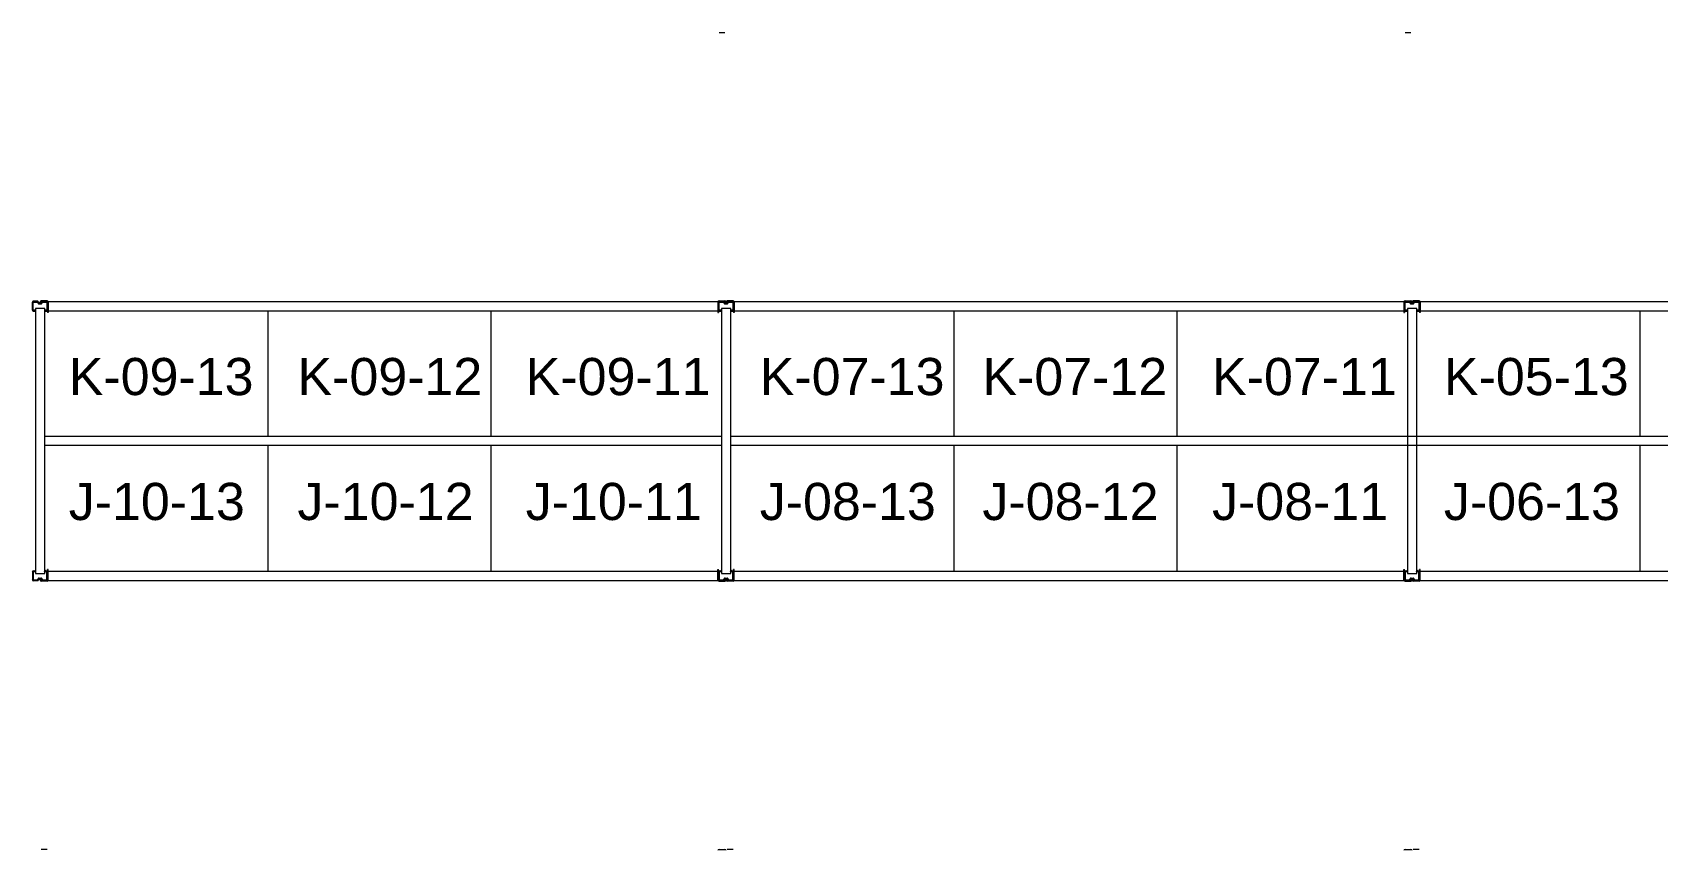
# Model space of a CAD drawing. Header units: inches. Extents: x 2743 to 10591, y -1604 to 5792.
# Drawn here: x 4019.8 to 4369.5, y 4518.1 to 4693.9 of the extents above; entities that cross this region are included whole.
import ezdxf

# ---------------------------------------------------------------- set-up
doc = ezdxf.new("R2010")
doc.units = ezdxf.units.IN
doc.header["$LTSCALE"] = 0.1875
doc.header["$MEASUREMENT"] = 0
for name, color, linetype, lineweight in [('22 Dimension', 7, 'Continuous', 5), ('32 Echelle', 160, 'Continuous', 15), ('33 Poutre', 30, 'Continuous', 15)]:
    doc.layers.add(name, color=color, linetype=linetype, lineweight=lineweight)
doc.styles.add('arial', font='')
doc.styles.get('arial').set_extended_font_data('Arial')

msp = doc.modelspace()

# ---------------------------------------------------------------- hatches: boundary and pattern name
at = {"layer": '32 Echelle'}
for points in [[(4020.45873, 4633.81503), (4020.45873, 4634.00253), (4020.27123, 4634.00253)], [(4022.45873, 4633.81503), (4022.45873, 4634.00253), (4022.64623, 4634.00253)], [(4168.08373, 4633.81503), (4168.08373, 4634.00253), (4167.89623, 4634.00253)], [(4168.08373, 4633.81503), (4168.08373, 4634.00253), (4167.89623, 4634.00253)], [(4170.08373, 4633.81503), (4170.08373, 4634.00253), (4170.27123, 4634.00253)], [(4170.08373, 4633.81503), (4170.08373, 4634.00253), (4170.27123, 4634.00253)], [(4315.70873, 4633.81503), (4315.70873, 4634.00253), (4315.52123, 4634.00253)], [(4315.70873, 4633.81503), (4315.70873, 4634.00253), (4315.52123, 4634.00253)], [(4317.70873, 4633.81503), (4317.70873, 4634.00253), (4317.89623, 4634.00253)], [(4317.70873, 4633.81503), (4317.70873, 4634.00253), (4317.89623, 4634.00253)], [(4020.45873, 4578.19003), (4020.45873, 4578.00253), (4020.27123, 4578.00253)], [(4022.45873, 4578.19003), (4022.45873, 4578.00253), (4022.64623, 4578.00253)], [(4168.08373, 4578.19003), (4168.08373, 4578.00253), (4167.89623, 4578.00253)], [(4168.08373, 4578.19003), (4168.08373, 4578.00253), (4167.89623, 4578.00253)], [(4170.08373, 4578.19003), (4170.08373, 4578.00253), (4170.27123, 4578.00253)], [(4170.08373, 4578.19003), (4170.08373, 4578.00253), (4170.27123, 4578.00253)], [(4315.70873, 4578.19003), (4315.70873, 4578.00253), (4315.52123, 4578.00253)], [(4315.70873, 4578.19003), (4315.70873, 4578.00253), (4315.52123, 4578.00253)], [(4317.70873, 4578.19003), (4317.70873, 4578.00253), (4317.89623, 4578.00253)], [(4317.70873, 4578.19003), (4317.70873, 4578.00253), (4317.89623, 4578.00253)]]:
    msp.add_hatch(color=256, dxfattribs=at).paths.add_polyline_path(points)

# ---------------------------------------------------------------- linework, layer by layer
at = {"layer": '22 Dimension'}
for p, q in [((4070.45873, 4634.00253), (4070.45873, 4607.00253)), ((4118.45873, 4634.00253), (4118.45873, 4607.00253)), ((4218.08373, 4634.00253), (4218.08373, 4607.00253)), ((4266.08373, 4634.00253), (4266.08373, 4607.00253)), ((4365.70873, 4634.00253), (4365.70873, 4607.00253)), ((4168.08373, 4607.00253), (4022.45873, 4607.00253)), ((4463.33373, 4607.00253), (4170.08373, 4607.00253)), ((4168.08373, 4605.00253), (4022.45873, 4605.00253)), ((4070.45873, 4605.00253), (4070.45873, 4578.00253)), ((4118.45873, 4605.00253), (4118.45873, 4578.00253)), ((4463.33373, 4605.00253), (4170.08373, 4605.00253)), ((4218.08373, 4605.00253), (4218.08373, 4578.00253)), ((4266.08373, 4605.00253), (4266.08373, 4578.00253)), ((4365.70873, 4605.00253), (4365.70873, 4578.00253))]:
    msp.add_line(p, q, dxfattribs=at)
at = {"layer": '32 Echelle', "linetype": 'Continuous', "lineweight": 25}
for p, q in [((4019.92377, 4634.18628), (4019.92377, 4635.81878)), ((4020.94636, 4636.00253), (4020.01752, 4636.00253)), ((4020.01752, 4635.91253), (4020.94636, 4635.91253)), ((4020.43377, 4634.09253), (4020.01752, 4634.09253)), ((4020.01752, 4634.00253), (4020.43377, 4634.00253)), ((4020.43377, 4634.00253), (4020.43377, 4634.09253)), ((4021.03602, 4635.84619), (4021.07993, 4635.70256)), ((4021.166, 4635.72887), (4021.12208, 4635.8725)), ((4021.66181, 4635.66253), (4021.25565, 4635.66253)), ((4021.25565, 4635.57253), (4021.66181, 4635.57253)), ((4021.79538, 4635.8725), (4021.75147, 4635.72887)), ((4021.83754, 4635.70256), (4021.88145, 4635.84619)), ((4022.89994, 4636.00253), (4021.9711, 4636.00253)), ((4021.9711, 4635.91253), (4022.89994, 4635.91253)), ((4022.89994, 4634.09253), (4022.48369, 4634.09253)), ((4022.48369, 4634.09253), (4022.48369, 4634.00253)), ((4022.48369, 4634.00253), (4022.89994, 4634.00253)), ((4022.99369, 4635.81878), (4022.99369, 4634.18628)), ((4023.08369, 4634.18628), (4023.08369, 4635.81878)), ((4167.45877, 4635.81878), (4167.45877, 4634.18628)), ((4167.45877, 4635.81878), (4167.45877, 4634.18628)), ((4167.54877, 4634.18628), (4167.54877, 4635.81878)), ((4167.54877, 4634.18628), (4167.54877, 4635.81878)), ((4168.57136, 4636.00253), (4167.64252, 4636.00253)), ((4168.57136, 4636.00253), (4167.64252, 4636.00253)), ((4167.64252, 4635.91253), (4168.57136, 4635.91253)), ((4167.64252, 4635.91253), (4168.57136, 4635.91253)), ((4168.05877, 4634.09253), (4167.64252, 4634.09253)), ((4168.05877, 4634.09253), (4167.64252, 4634.09253)), ((4167.64252, 4634.00253), (4168.05877, 4634.00253)), ((4167.64252, 4634.00253), (4168.05877, 4634.00253)), ((4168.05877, 4634.00253), (4168.05877, 4634.09253)), ((4168.05877, 4634.00253), (4168.05877, 4634.09253)), ((4168.66102, 4635.84619), (4168.70493, 4635.70256)), ((4168.66102, 4635.84619), (4168.70493, 4635.70256)), ((4168.791, 4635.72887), (4168.74708, 4635.8725)), ((4168.791, 4635.72887), (4168.74708, 4635.8725)), ((4169.28681, 4635.66253), (4168.88065, 4635.66253)), ((4169.28681, 4635.66253), (4168.88065, 4635.66253)), ((4168.88065, 4635.57253), (4169.28681, 4635.57253)), ((4168.88065, 4635.57253), (4169.28681, 4635.57253)), ((4169.42038, 4635.8725), (4169.37647, 4635.72887)), ((4169.42038, 4635.8725), (4169.37647, 4635.72887)), ((4169.46254, 4635.70256), (4169.50645, 4635.84619)), ((4169.46254, 4635.70256), (4169.50645, 4635.84619)), ((4170.52494, 4636.00253), (4169.5961, 4636.00253)), ((4170.52494, 4636.00253), (4169.5961, 4636.00253)), ((4169.5961, 4635.91253), (4170.52494, 4635.91253)), ((4169.5961, 4635.91253), (4170.52494, 4635.91253)), ((4170.52494, 4634.09253), (4170.10869, 4634.09253)), ((4170.10869, 4634.09253), (4170.10869, 4634.00253)), ((4170.52494, 4634.09253), (4170.10869, 4634.09253)), ((4170.10869, 4634.09253), (4170.10869, 4634.00253)), ((4170.10869, 4634.00253), (4170.52494, 4634.00253)), ((4170.10869, 4634.00253), (4170.52494, 4634.00253)), ((4170.61869, 4635.81878), (4170.61869, 4634.18628)), ((4170.61869, 4635.81878), (4170.61869, 4634.18628)), ((4170.70869, 4634.18628), (4170.70869, 4635.81878)), ((4170.70869, 4634.18628), (4170.70869, 4635.81878)), ((4315.08377, 4635.81878), (4315.08377, 4634.18628)), ((4315.08377, 4635.81878), (4315.08377, 4634.18628)), ((4315.17377, 4634.18628), (4315.17377, 4635.81878)), ((4315.17377, 4634.18628), (4315.17377, 4635.81878)), ((4316.19636, 4636.00253), (4315.26752, 4636.00253)), ((4316.19636, 4636.00253), (4315.26752, 4636.00253)), ((4315.26752, 4635.91253), (4316.19636, 4635.91253)), ((4315.26752, 4635.91253), (4316.19636, 4635.91253)), ((4315.68377, 4634.09253), (4315.26752, 4634.09253)), ((4315.68377, 4634.09253), (4315.26752, 4634.09253)), ((4315.26752, 4634.00253), (4315.68377, 4634.00253)), ((4315.26752, 4634.00253), (4315.68377, 4634.00253)), ((4315.68377, 4634.00253), (4315.68377, 4634.09253)), ((4315.68377, 4634.00253), (4315.68377, 4634.09253)), ((4316.28602, 4635.84619), (4316.32993, 4635.70256)), ((4316.28602, 4635.84619), (4316.32993, 4635.70256)), ((4316.416, 4635.72887), (4316.37208, 4635.8725)), ((4316.416, 4635.72887), (4316.37208, 4635.8725)), ((4316.91181, 4635.66253), (4316.50565, 4635.66253)), ((4316.91181, 4635.66253), (4316.50565, 4635.66253)), ((4316.50565, 4635.57253), (4316.91181, 4635.57253)), ((4316.50565, 4635.57253), (4316.91181, 4635.57253)), ((4317.04538, 4635.8725), (4317.00147, 4635.72887)), ((4317.04538, 4635.8725), (4317.00147, 4635.72887)), ((4317.08754, 4635.70256), (4317.13145, 4635.84619)), ((4317.08754, 4635.70256), (4317.13145, 4635.84619)), ((4318.14994, 4636.00253), (4317.2211, 4636.00253)), ((4318.14994, 4636.00253), (4317.2211, 4636.00253)), ((4317.2211, 4635.91253), (4318.14994, 4635.91253)), ((4317.2211, 4635.91253), (4318.14994, 4635.91253)), ((4318.14994, 4634.09253), (4317.73369, 4634.09253)), ((4317.73369, 4634.09253), (4317.73369, 4634.00253)), ((4318.14994, 4634.09253), (4317.73369, 4634.09253)), ((4317.73369, 4634.09253), (4317.73369, 4634.00253)), ((4317.73369, 4634.00253), (4318.14994, 4634.00253)), ((4317.73369, 4634.00253), (4318.14994, 4634.00253)), ((4318.24369, 4635.81878), (4318.24369, 4634.18628)), ((4318.24369, 4635.81878), (4318.24369, 4634.18628)), ((4318.33369, 4634.18628), (4318.33369, 4635.81878)), ((4318.33369, 4634.18628), (4318.33369, 4635.81878)), ((4019.92377, 4577.81878), (4019.92377, 4576.18628)), ((4020.01752, 4578.00253), (4020.43377, 4578.00253)), ((4020.43377, 4577.91253), (4020.01752, 4577.91253)), ((4020.43377, 4578.00253), (4020.43377, 4577.91253)), ((4022.48369, 4578.00253), (4022.89994, 4578.00253)), ((4022.48369, 4577.91253), (4022.48369, 4578.00253)), ((4022.89994, 4577.91253), (4022.48369, 4577.91253)), ((4022.99369, 4576.18628), (4022.99369, 4577.81878)), ((4023.08369, 4577.81878), (4023.08369, 4576.18628)), ((4167.45877, 4576.18628), (4167.45877, 4577.81878)), ((4167.45877, 4576.18628), (4167.45877, 4577.81878)), ((4167.54877, 4577.81878), (4167.54877, 4576.18628)), ((4167.54877, 4577.81878), (4167.54877, 4576.18628)), ((4167.64252, 4578.00253), (4168.05877, 4578.00253)), ((4167.64252, 4578.00253), (4168.05877, 4578.00253)), ((4168.05877, 4577.91253), (4167.64252, 4577.91253)), ((4168.05877, 4577.91253), (4167.64252, 4577.91253)), ((4168.05877, 4578.00253), (4168.05877, 4577.91253)), ((4168.05877, 4578.00253), (4168.05877, 4577.91253)), ((4170.10869, 4578.00253), (4170.52494, 4578.00253)), ((4170.10869, 4577.91253), (4170.10869, 4578.00253)), ((4170.10869, 4578.00253), (4170.52494, 4578.00253)), ((4170.10869, 4577.91253), (4170.10869, 4578.00253)), ((4170.52494, 4577.91253), (4170.10869, 4577.91253)), ((4170.52494, 4577.91253), (4170.10869, 4577.91253)), ((4170.61869, 4576.18628), (4170.61869, 4577.81878)), ((4170.61869, 4576.18628), (4170.61869, 4577.81878)), ((4170.70869, 4577.81878), (4170.70869, 4576.18628)), ((4170.70869, 4577.81878), (4170.70869, 4576.18628)), ((4315.08377, 4576.18628), (4315.08377, 4577.81878)), ((4315.08377, 4576.18628), (4315.08377, 4577.81878)), ((4315.17377, 4577.81878), (4315.17377, 4576.18628)), ((4315.17377, 4577.81878), (4315.17377, 4576.18628)), ((4315.26752, 4578.00253), (4315.68377, 4578.00253)), ((4315.26752, 4578.00253), (4315.68377, 4578.00253)), ((4315.68377, 4577.91253), (4315.26752, 4577.91253)), ((4315.68377, 4577.91253), (4315.26752, 4577.91253)), ((4315.68377, 4578.00253), (4315.68377, 4577.91253)), ((4315.68377, 4578.00253), (4315.68377, 4577.91253)), ((4317.73369, 4578.00253), (4318.14994, 4578.00253)), ((4317.73369, 4577.91253), (4317.73369, 4578.00253)), ((4317.73369, 4578.00253), (4318.14994, 4578.00253)), ((4317.73369, 4577.91253), (4317.73369, 4578.00253)), ((4318.14994, 4577.91253), (4317.73369, 4577.91253)), ((4318.14994, 4577.91253), (4317.73369, 4577.91253)), ((4318.24369, 4576.18628), (4318.24369, 4577.81878)), ((4318.24369, 4576.18628), (4318.24369, 4577.81878)), ((4318.33369, 4577.81878), (4318.33369, 4576.18628)), ((4318.33369, 4577.81878), (4318.33369, 4576.18628)), ((4020.01752, 4576.09253), (4020.94636, 4576.09253)), ((4020.94636, 4576.00253), (4020.01752, 4576.00253)), ((4021.03602, 4576.15887), (4021.07993, 4576.3025)), ((4021.166, 4576.27619), (4021.12208, 4576.13256)), ((4021.25565, 4576.43253), (4021.66181, 4576.43253)), ((4021.66181, 4576.34253), (4021.25565, 4576.34253)), ((4021.79538, 4576.13256), (4021.75147, 4576.27619)), ((4021.83754, 4576.3025), (4021.88145, 4576.15887)), ((4021.9711, 4576.09253), (4022.89994, 4576.09253)), ((4022.89994, 4576.00253), (4021.9711, 4576.00253)), ((4167.64252, 4576.09253), (4168.57136, 4576.09253)), ((4167.64252, 4576.09253), (4168.57136, 4576.09253)), ((4168.57136, 4576.00253), (4167.64252, 4576.00253)), ((4168.57136, 4576.00253), (4167.64252, 4576.00253)), ((4168.66102, 4576.15887), (4168.70493, 4576.3025)), ((4168.66102, 4576.15887), (4168.70493, 4576.3025)), ((4168.791, 4576.27619), (4168.74708, 4576.13256)), ((4168.791, 4576.27619), (4168.74708, 4576.13256)), ((4168.88065, 4576.43253), (4169.28681, 4576.43253)), ((4168.88065, 4576.43253), (4169.28681, 4576.43253)), ((4169.28681, 4576.34253), (4168.88065, 4576.34253)), ((4169.28681, 4576.34253), (4168.88065, 4576.34253)), ((4169.42038, 4576.13256), (4169.37647, 4576.27619)), ((4169.42038, 4576.13256), (4169.37647, 4576.27619)), ((4169.46254, 4576.3025), (4169.50645, 4576.15887)), ((4169.46254, 4576.3025), (4169.50645, 4576.15887)), ((4169.5961, 4576.09253), (4170.52494, 4576.09253)), ((4169.5961, 4576.09253), (4170.52494, 4576.09253)), ((4170.52494, 4576.00253), (4169.5961, 4576.00253)), ((4170.52494, 4576.00253), (4169.5961, 4576.00253)), ((4315.26752, 4576.09253), (4316.19636, 4576.09253)), ((4315.26752, 4576.09253), (4316.19636, 4576.09253)), ((4316.19636, 4576.00253), (4315.26752, 4576.00253)), ((4316.19636, 4576.00253), (4315.26752, 4576.00253)), ((4316.28602, 4576.15887), (4316.32993, 4576.3025)), ((4316.28602, 4576.15887), (4316.32993, 4576.3025)), ((4316.416, 4576.27619), (4316.37208, 4576.13256)), ((4316.416, 4576.27619), (4316.37208, 4576.13256)), ((4316.50565, 4576.43253), (4316.91181, 4576.43253)), ((4316.50565, 4576.43253), (4316.91181, 4576.43253)), ((4316.91181, 4576.34253), (4316.50565, 4576.34253)), ((4316.91181, 4576.34253), (4316.50565, 4576.34253)), ((4317.04538, 4576.13256), (4317.00147, 4576.27619)), ((4317.04538, 4576.13256), (4317.00147, 4576.27619)), ((4317.08754, 4576.3025), (4317.13145, 4576.15887)), ((4317.08754, 4576.3025), (4317.13145, 4576.15887)), ((4317.2211, 4576.09253), (4318.14994, 4576.09253)), ((4317.2211, 4576.09253), (4318.14994, 4576.09253)), ((4318.14994, 4576.00253), (4317.2211, 4576.00253)), ((4318.14994, 4576.00253), (4317.2211, 4576.00253))]:
    msp.add_line(p, q, dxfattribs=at)
at = {"layer": '32 Echelle'}
for p, q in [((4020.45873, 4634.00253), (4020.27123, 4634.00253)), ((4020.45873, 4633.81503), (4020.27123, 4634.00253)), ((4022.45873, 4634.50253), (4020.45873, 4634.50253)), ((4020.45873, 4634.50253), (4020.45873, 4577.50253)), ((4020.45873, 4633.81503), (4020.45873, 4634.00253)), ((4022.45873, 4577.50253), (4022.45873, 4634.50253)), ((4022.45873, 4634.00253), (4022.64623, 4634.00253)), ((4022.45873, 4633.81503), (4022.45873, 4634.00253)), ((4022.45873, 4633.81503), (4022.64623, 4634.00253)), ((4168.08373, 4634.00253), (4167.89623, 4634.00253)), ((4168.08373, 4633.81503), (4167.89623, 4634.00253)), ((4168.08373, 4634.00253), (4167.89623, 4634.00253)), ((4168.08373, 4633.81503), (4167.89623, 4634.00253)), ((4170.08373, 4634.50253), (4168.08373, 4634.50253)), ((4168.08373, 4634.50253), (4168.08373, 4577.50253)), ((4170.08373, 4634.50253), (4168.08373, 4634.50253)), ((4168.08373, 4634.50253), (4168.08373, 4577.50253)), ((4168.08373, 4633.81503), (4168.08373, 4634.00253)), ((4168.08373, 4633.81503), (4168.08373, 4634.00253)), ((4170.08373, 4577.50253), (4170.08373, 4634.50253)), ((4170.08373, 4577.50253), (4170.08373, 4634.50253)), ((4170.08373, 4634.00253), (4170.27123, 4634.00253)), ((4170.08373, 4633.81503), (4170.08373, 4634.00253)), ((4170.08373, 4633.81503), (4170.27123, 4634.00253)), ((4170.08373, 4634.00253), (4170.27123, 4634.00253)), ((4170.08373, 4633.81503), (4170.08373, 4634.00253)), ((4170.08373, 4633.81503), (4170.27123, 4634.00253)), ((4315.70873, 4634.00253), (4315.52123, 4634.00253)), ((4315.70873, 4633.81503), (4315.52123, 4634.00253)), ((4315.70873, 4634.00253), (4315.52123, 4634.00253)), ((4315.70873, 4633.81503), (4315.52123, 4634.00253)), ((4317.70873, 4634.50253), (4315.70873, 4634.50253)), ((4315.70873, 4634.50253), (4315.70873, 4577.50253)), ((4317.70873, 4634.50253), (4315.70873, 4634.50253)), ((4315.70873, 4634.50253), (4315.70873, 4577.50253)), ((4315.70873, 4633.81503), (4315.70873, 4634.00253)), ((4315.70873, 4633.81503), (4315.70873, 4634.00253)), ((4317.70873, 4577.50253), (4317.70873, 4634.50253)), ((4317.70873, 4577.50253), (4317.70873, 4634.50253)), ((4317.70873, 4634.00253), (4317.89623, 4634.00253)), ((4317.70873, 4633.81503), (4317.70873, 4634.00253)), ((4317.70873, 4633.81503), (4317.89623, 4634.00253)), ((4317.70873, 4634.00253), (4317.89623, 4634.00253)), ((4317.70873, 4633.81503), (4317.70873, 4634.00253)), ((4317.70873, 4633.81503), (4317.89623, 4634.00253)), ((4020.45873, 4578.19003), (4020.27123, 4578.00253)), ((4020.45873, 4578.00253), (4020.27123, 4578.00253)), ((4020.45873, 4578.19003), (4020.45873, 4578.00253)), ((4020.45873, 4577.50253), (4022.45873, 4577.50253)), ((4022.45873, 4578.19003), (4022.45873, 4578.00253)), ((4022.45873, 4578.19003), (4022.64623, 4578.00253)), ((4022.45873, 4578.00253), (4022.64623, 4578.00253)), ((4168.08373, 4578.19003), (4167.89623, 4578.00253)), ((4168.08373, 4578.19003), (4167.89623, 4578.00253)), ((4168.08373, 4578.00253), (4167.89623, 4578.00253)), ((4168.08373, 4578.00253), (4167.89623, 4578.00253)), ((4168.08373, 4578.19003), (4168.08373, 4578.00253)), ((4168.08373, 4578.19003), (4168.08373, 4578.00253)), ((4168.08373, 4577.50253), (4170.08373, 4577.50253)), ((4168.08373, 4577.50253), (4170.08373, 4577.50253)), ((4170.08373, 4578.19003), (4170.08373, 4578.00253)), ((4170.08373, 4578.19003), (4170.27123, 4578.00253)), ((4170.08373, 4578.19003), (4170.08373, 4578.00253)), ((4170.08373, 4578.19003), (4170.27123, 4578.00253)), ((4170.08373, 4578.00253), (4170.27123, 4578.00253)), ((4170.08373, 4578.00253), (4170.27123, 4578.00253)), ((4315.70873, 4578.19003), (4315.52123, 4578.00253)), ((4315.70873, 4578.19003), (4315.52123, 4578.00253)), ((4315.70873, 4578.00253), (4315.52123, 4578.00253)), ((4315.70873, 4578.00253), (4315.52123, 4578.00253)), ((4315.70873, 4578.19003), (4315.70873, 4578.00253)), ((4315.70873, 4578.19003), (4315.70873, 4578.00253)), ((4315.70873, 4577.50253), (4317.70873, 4577.50253)), ((4315.70873, 4577.50253), (4317.70873, 4577.50253)), ((4317.70873, 4578.19003), (4317.70873, 4578.00253)), ((4317.70873, 4578.19003), (4317.89623, 4578.00253)), ((4317.70873, 4578.19003), (4317.70873, 4578.00253)), ((4317.70873, 4578.19003), (4317.89623, 4578.00253)), ((4317.70873, 4578.00253), (4317.89623, 4578.00253)), ((4317.70873, 4578.00253), (4317.89623, 4578.00253))]:
    msp.add_line(p, q, dxfattribs=at)
at = {"layer": '32 Echelle', "linetype": 'Continuous', "lineweight": 25}
for centre, radius, start, end in [((4020.01752, 4635.81878), 0.18375, 90, 180), ((4020.01752, 4634.18628), 0.18375, 180, 270), ((4020.01752, 4635.81878), 0.09375, 90, 180), ((4020.01752, 4634.18628), 0.09375, 180, 270), ((4020.94636, 4635.81878), 0.18375, 17, 90), ((4020.94636, 4635.81878), 0.09375, 17, 90), ((4021.25565, 4635.75628), 0.18375, 197, 270), ((4021.25565, 4635.75628), 0.09375, 197, 270), ((4021.66181, 4635.75628), 0.09375, 270, 343), ((4021.66181, 4635.75628), 0.18375, 270, 343), ((4021.9711, 4635.81878), 0.18375, 90, 163), ((4021.9711, 4635.81878), 0.09375, 90, 163), ((4022.89994, 4635.81878), 0.18375, 0, 90), ((4022.89994, 4635.81878), 0.09375, 0, 90), ((4022.89994, 4634.18628), 0.09375, 270, 0), ((4022.89994, 4634.18628), 0.18375, 270, 0), ((4167.64252, 4635.81878), 0.18375, 90, 180), ((4167.64252, 4635.81878), 0.18375, 90, 180), ((4167.64252, 4634.18628), 0.18375, 180, 270), ((4167.64252, 4634.18628), 0.18375, 180, 270), ((4167.64252, 4635.81878), 0.09375, 90, 180), ((4167.64252, 4635.81878), 0.09375, 90, 180), ((4167.64252, 4634.18628), 0.09375, 180, 270), ((4167.64252, 4634.18628), 0.09375, 180, 270), ((4168.57136, 4635.81878), 0.18375, 17, 90), ((4168.57136, 4635.81878), 0.18375, 17, 90), ((4168.57136, 4635.81878), 0.09375, 17, 90), ((4168.57136, 4635.81878), 0.09375, 17, 90), ((4168.88065, 4635.75628), 0.18375, 197, 270), ((4168.88065, 4635.75628), 0.18375, 197, 270), ((4168.88065, 4635.75628), 0.09375, 197, 270), ((4168.88065, 4635.75628), 0.09375, 197, 270), ((4169.28681, 4635.75628), 0.09375, 270, 343), ((4169.28681, 4635.75628), 0.09375, 270, 343), ((4169.28681, 4635.75628), 0.18375, 270, 343), ((4169.28681, 4635.75628), 0.18375, 270, 343), ((4169.5961, 4635.81878), 0.18375, 90, 163), ((4169.5961, 4635.81878), 0.18375, 90, 163), ((4169.5961, 4635.81878), 0.09375, 90, 163), ((4169.5961, 4635.81878), 0.09375, 90, 163), ((4170.52494, 4635.81878), 0.18375, 0, 90), ((4170.52494, 4635.81878), 0.18375, 0, 90), ((4170.52494, 4635.81878), 0.09375, 0, 90), ((4170.52494, 4635.81878), 0.09375, 0, 90), ((4170.52494, 4634.18628), 0.09375, 270, 0), ((4170.52494, 4634.18628), 0.18375, 270, 0), ((4170.52494, 4634.18628), 0.09375, 270, 0), ((4170.52494, 4634.18628), 0.18375, 270, 0), ((4315.26752, 4635.81878), 0.18375, 90, 180), ((4315.26752, 4635.81878), 0.18375, 90, 180), ((4315.26752, 4634.18628), 0.18375, 180, 270), ((4315.26752, 4634.18628), 0.18375, 180, 270), ((4315.26752, 4635.81878), 0.09375, 90, 180), ((4315.26752, 4635.81878), 0.09375, 90, 180), ((4315.26752, 4634.18628), 0.09375, 180, 270), ((4315.26752, 4634.18628), 0.09375, 180, 270), ((4316.19636, 4635.81878), 0.18375, 17, 90), ((4316.19636, 4635.81878), 0.18375, 17, 90), ((4316.19636, 4635.81878), 0.09375, 17, 90), ((4316.19636, 4635.81878), 0.09375, 17, 90), ((4316.50565, 4635.75628), 0.18375, 197, 270), ((4316.50565, 4635.75628), 0.18375, 197, 270), ((4316.50565, 4635.75628), 0.09375, 197, 270), ((4316.50565, 4635.75628), 0.09375, 197, 270), ((4316.91181, 4635.75628), 0.09375, 270, 343), ((4316.91181, 4635.75628), 0.09375, 270, 343), ((4316.91181, 4635.75628), 0.18375, 270, 343), ((4316.91181, 4635.75628), 0.18375, 270, 343), ((4317.2211, 4635.81878), 0.18375, 90, 163), ((4317.2211, 4635.81878), 0.18375, 90, 163), ((4317.2211, 4635.81878), 0.09375, 90, 163), ((4317.2211, 4635.81878), 0.09375, 90, 163), ((4318.14994, 4635.81878), 0.18375, 0, 90), ((4318.14994, 4635.81878), 0.18375, 0, 90), ((4318.14994, 4635.81878), 0.09375, 0, 90), ((4318.14994, 4635.81878), 0.09375, 0, 90), ((4318.14994, 4634.18628), 0.09375, 270, 0), ((4318.14994, 4634.18628), 0.18375, 270, 0), ((4318.14994, 4634.18628), 0.09375, 270, 0), ((4318.14994, 4634.18628), 0.18375, 270, 0), ((4020.01752, 4577.81878), 0.18375, 90, 180), ((4020.01752, 4577.81878), 0.09375, 90, 180), ((4022.89994, 4577.81878), 0.18375, 0, 90), ((4022.89994, 4577.81878), 0.09375, 0, 90), ((4167.64252, 4577.81878), 0.18375, 90, 180), ((4167.64252, 4577.81878), 0.18375, 90, 180), ((4167.64252, 4577.81878), 0.09375, 90, 180), ((4167.64252, 4577.81878), 0.09375, 90, 180), ((4170.52494, 4577.81878), 0.18375, 0, 90), ((4170.52494, 4577.81878), 0.18375, 0, 90), ((4170.52494, 4577.81878), 0.09375, 0, 90), ((4170.52494, 4577.81878), 0.09375, 0, 90), ((4315.26752, 4577.81878), 0.18375, 90, 180), ((4315.26752, 4577.81878), 0.18375, 90, 180), ((4315.26752, 4577.81878), 0.09375, 90, 180), ((4315.26752, 4577.81878), 0.09375, 90, 180), ((4318.14994, 4577.81878), 0.18375, 0, 90), ((4318.14994, 4577.81878), 0.18375, 0, 90), ((4318.14994, 4577.81878), 0.09375, 0, 90), ((4318.14994, 4577.81878), 0.09375, 0, 90), ((4020.01752, 4576.18628), 0.18375, 180, 270), ((4020.01752, 4576.18628), 0.09375, 180, 270), ((4020.94636, 4576.18628), 0.09375, 270, 343), ((4020.94636, 4576.18628), 0.18375, 270, 343), ((4021.25565, 4576.24878), 0.18375, 90, 163), ((4021.25565, 4576.24878), 0.09375, 90, 163), ((4021.66181, 4576.24878), 0.18375, 17, 90), ((4021.66181, 4576.24878), 0.09375, 17, 90), ((4021.9711, 4576.18628), 0.18375, 197, 270), ((4021.9711, 4576.18628), 0.09375, 197, 270), ((4022.89994, 4576.18628), 0.09375, 270, 0), ((4022.89994, 4576.18628), 0.18375, 270, 0), ((4167.64252, 4576.18628), 0.18375, 180, 270), ((4167.64252, 4576.18628), 0.18375, 180, 270), ((4167.64252, 4576.18628), 0.09375, 180, 270), ((4167.64252, 4576.18628), 0.09375, 180, 270), ((4168.57136, 4576.18628), 0.09375, 270, 343), ((4168.57136, 4576.18628), 0.09375, 270, 343), ((4168.57136, 4576.18628), 0.18375, 270, 343), ((4168.57136, 4576.18628), 0.18375, 270, 343), ((4168.88065, 4576.24878), 0.18375, 90, 163), ((4168.88065, 4576.24878), 0.18375, 90, 163), ((4168.88065, 4576.24878), 0.09375, 90, 163), ((4168.88065, 4576.24878), 0.09375, 90, 163), ((4169.28681, 4576.24878), 0.18375, 17, 90), ((4169.28681, 4576.24878), 0.18375, 17, 90), ((4169.28681, 4576.24878), 0.09375, 17, 90), ((4169.28681, 4576.24878), 0.09375, 17, 90), ((4169.5961, 4576.18628), 0.18375, 197, 270), ((4169.5961, 4576.18628), 0.18375, 197, 270), ((4169.5961, 4576.18628), 0.09375, 197, 270), ((4169.5961, 4576.18628), 0.09375, 197, 270), ((4170.52494, 4576.18628), 0.09375, 270, 0), ((4170.52494, 4576.18628), 0.18375, 270, 0), ((4170.52494, 4576.18628), 0.09375, 270, 0), ((4170.52494, 4576.18628), 0.18375, 270, 0), ((4315.26752, 4576.18628), 0.18375, 180, 270), ((4315.26752, 4576.18628), 0.18375, 180, 270), ((4315.26752, 4576.18628), 0.09375, 180, 270), ((4315.26752, 4576.18628), 0.09375, 180, 270), ((4316.19636, 4576.18628), 0.09375, 270, 343), ((4316.19636, 4576.18628), 0.09375, 270, 343), ((4316.19636, 4576.18628), 0.18375, 270, 343), ((4316.19636, 4576.18628), 0.18375, 270, 343), ((4316.50565, 4576.24878), 0.18375, 90, 163), ((4316.50565, 4576.24878), 0.18375, 90, 163), ((4316.50565, 4576.24878), 0.09375, 90, 163), ((4316.50565, 4576.24878), 0.09375, 90, 163), ((4316.91181, 4576.24878), 0.18375, 17, 90), ((4316.91181, 4576.24878), 0.18375, 17, 90), ((4316.91181, 4576.24878), 0.09375, 17, 90), ((4316.91181, 4576.24878), 0.09375, 17, 90), ((4317.2211, 4576.18628), 0.18375, 197, 270), ((4317.2211, 4576.18628), 0.18375, 197, 270), ((4317.2211, 4576.18628), 0.09375, 197, 270), ((4317.2211, 4576.18628), 0.09375, 197, 270), ((4318.14994, 4576.18628), 0.09375, 270, 0), ((4318.14994, 4576.18628), 0.18375, 270, 0), ((4318.14994, 4576.18628), 0.09375, 270, 0), ((4318.14994, 4576.18628), 0.18375, 270, 0)]:
    msp.add_arc(centre, radius, start, end, dxfattribs=at)
at = {"layer": '33 Poutre'}
for p, q in [((4167.57773, 4693.88353), (4168.83973, 4693.88353)), ((4315.20273, 4693.88353), (4316.46473, 4693.88353)), ((4021.45873, 4635.66253), (4021.45873, 4635.87753)), ((4021.57773, 4635.66253), (4021.45873, 4635.66253)), ((4021.57773, 4635.66253), (4021.57773, 4635.87753)), ((4022.96473, 4636.12153), (4021.70273, 4636.12153)), ((4021.70273, 4636.00253), (4022.96473, 4636.00253)), ((4023.08973, 4635.87753), (4023.08973, 4633.62153)), ((4023.20873, 4633.62153), (4023.08973, 4633.62153)), ((4023.20873, 4636.00253), (4167.33373, 4636.00253)), ((4023.20873, 4636.00253), (4023.20873, 4634.00253)), ((4023.20873, 4635.87753), (4023.20873, 4633.62153)), ((4023.20873, 4634.00253), (4167.33373, 4634.00253)), ((4167.33373, 4636.00253), (4167.33373, 4634.00253)), ((4167.33373, 4635.87753), (4167.33373, 4633.62153)), ((4167.33373, 4633.62153), (4167.45273, 4633.62153)), ((4167.45273, 4635.87753), (4167.45273, 4633.62153)), ((4167.57773, 4636.12153), (4168.83973, 4636.12153)), ((4168.83973, 4636.00253), (4167.57773, 4636.00253)), ((4168.96473, 4635.66253), (4168.96473, 4635.87753)), ((4168.96473, 4635.66253), (4169.08373, 4635.66253)), ((4169.08373, 4635.66253), (4169.08373, 4635.87753)), ((4169.08373, 4635.66253), (4169.08373, 4635.87753)), ((4169.20273, 4635.66253), (4169.08373, 4635.66253)), ((4169.20273, 4635.66253), (4169.20273, 4635.87753)), ((4170.58973, 4636.12153), (4169.32773, 4636.12153)), ((4169.32773, 4636.00253), (4170.58973, 4636.00253)), ((4170.71473, 4635.87753), (4170.71473, 4633.62153)), ((4170.83373, 4633.62153), (4170.71473, 4633.62153)), ((4170.83373, 4636.00253), (4314.95873, 4636.00253)), ((4170.83373, 4636.00253), (4170.83373, 4634.00253)), ((4170.83373, 4635.87753), (4170.83373, 4633.62153)), ((4170.83373, 4634.00253), (4314.95873, 4634.00253)), ((4314.95873, 4636.00253), (4314.95873, 4634.00253)), ((4314.95873, 4635.87753), (4314.95873, 4633.62153)), ((4314.95873, 4633.62153), (4315.07773, 4633.62153)), ((4315.07773, 4635.87753), (4315.07773, 4633.62153)), ((4315.20273, 4636.12153), (4316.46473, 4636.12153)), ((4316.46473, 4636.00253), (4315.20273, 4636.00253)), ((4316.58973, 4635.66253), (4316.58973, 4635.87753)), ((4316.58973, 4635.66253), (4316.70873, 4635.66253)), ((4316.70873, 4635.66253), (4316.70873, 4635.87753)), ((4316.70873, 4635.66253), (4316.70873, 4635.87753)), ((4316.82773, 4635.66253), (4316.70873, 4635.66253)), ((4316.82773, 4635.66253), (4316.82773, 4635.87753)), ((4318.21473, 4636.12153), (4316.95273, 4636.12153)), ((4316.95273, 4636.00253), (4318.21473, 4636.00253)), ((4318.33973, 4635.87753), (4318.33973, 4633.62153)), ((4318.45873, 4633.62153), (4318.33973, 4633.62153)), ((4318.45873, 4636.00253), (4462.58373, 4636.00253)), ((4318.45873, 4636.00253), (4318.45873, 4634.00253)), ((4318.45873, 4635.87753), (4318.45873, 4633.62153)), ((4318.45873, 4634.00253), (4462.58373, 4634.00253)), ((4023.20873, 4578.38353), (4023.08973, 4578.38353)), ((4023.08973, 4576.12753), (4023.08973, 4578.38353)), ((4023.20873, 4576.12753), (4023.20873, 4578.38353)), ((4023.20873, 4578.00253), (4167.33373, 4578.00253)), ((4023.20873, 4576.00253), (4023.20873, 4578.00253)), ((4167.33373, 4576.12753), (4167.33373, 4578.38353)), ((4167.33373, 4578.38353), (4167.45273, 4578.38353)), ((4167.33373, 4576.00253), (4167.33373, 4578.00253)), ((4167.45273, 4576.12753), (4167.45273, 4578.38353)), ((4170.83373, 4578.38353), (4170.71473, 4578.38353)), ((4170.71473, 4576.12753), (4170.71473, 4578.38353)), ((4170.83373, 4576.12753), (4170.83373, 4578.38353)), ((4170.83373, 4578.00253), (4314.95873, 4578.00253)), ((4170.83373, 4576.00253), (4170.83373, 4578.00253)), ((4314.95873, 4576.12753), (4314.95873, 4578.38353)), ((4314.95873, 4578.38353), (4315.07773, 4578.38353)), ((4314.95873, 4576.00253), (4314.95873, 4578.00253)), ((4315.07773, 4576.12753), (4315.07773, 4578.38353)), ((4318.45873, 4578.38353), (4318.33973, 4578.38353)), ((4318.33973, 4576.12753), (4318.33973, 4578.38353)), ((4318.45873, 4576.12753), (4318.45873, 4578.38353)), ((4318.45873, 4578.00253), (4462.58373, 4578.00253)), ((4318.45873, 4576.00253), (4318.45873, 4578.00253)), ((4021.45873, 4576.34253), (4021.45873, 4576.12753)), ((4021.57773, 4576.34253), (4021.45873, 4576.34253)), ((4021.57773, 4576.34253), (4021.57773, 4576.12753)), ((4021.70273, 4576.00253), (4022.96473, 4576.00253)), ((4022.96473, 4575.88353), (4021.70273, 4575.88353)), ((4023.20873, 4576.00253), (4167.33373, 4576.00253)), ((4168.83973, 4576.00253), (4167.57773, 4576.00253)), ((4167.57773, 4575.88353), (4168.83973, 4575.88353)), ((4168.96473, 4576.34253), (4168.96473, 4576.12753)), ((4168.96473, 4576.34253), (4169.08373, 4576.34253)), ((4169.08373, 4576.34253), (4169.08373, 4576.12753)), ((4169.08373, 4576.34253), (4169.08373, 4576.12753)), ((4169.20273, 4576.34253), (4169.08373, 4576.34253)), ((4169.20273, 4576.34253), (4169.20273, 4576.12753)), ((4169.32773, 4576.00253), (4170.58973, 4576.00253)), ((4170.58973, 4575.88353), (4169.32773, 4575.88353)), ((4170.83373, 4576.00253), (4314.95873, 4576.00253)), ((4316.46473, 4576.00253), (4315.20273, 4576.00253)), ((4315.20273, 4575.88353), (4316.46473, 4575.88353)), ((4316.58973, 4576.34253), (4316.58973, 4576.12753)), ((4316.58973, 4576.34253), (4316.70873, 4576.34253)), ((4316.70873, 4576.34253), (4316.70873, 4576.12753)), ((4316.70873, 4576.34253), (4316.70873, 4576.12753)), ((4316.82773, 4576.34253), (4316.70873, 4576.34253)), ((4316.82773, 4576.34253), (4316.82773, 4576.12753)), ((4316.95273, 4576.00253), (4318.21473, 4576.00253)), ((4318.21473, 4575.88353), (4316.95273, 4575.88353)), ((4318.45873, 4576.00253), (4462.58373, 4576.00253)), ((4022.96473, 4518.12153), (4021.70273, 4518.12153)), ((4167.57773, 4518.12153), (4168.83973, 4518.12153)), ((4170.58973, 4518.12153), (4169.32773, 4518.12153)), ((4315.20273, 4518.12153), (4316.46473, 4518.12153)), ((4318.21473, 4518.12153), (4316.95273, 4518.12153))]:
    msp.add_line(p, q, dxfattribs=at)
for centre, radius, start, end in [((4021.70273, 4635.87753), 0.244, 90, 180), ((4021.70273, 4635.87753), 0.125, 90, 180), ((4022.96473, 4635.87753), 0.244, 0, 90), ((4022.96473, 4635.87753), 0.125, 0, 90), ((4167.57773, 4635.87753), 0.244, 90, 180), ((4167.57773, 4635.87753), 0.125, 90, 180), ((4168.83973, 4635.87753), 0.244, 0, 90), ((4168.83973, 4635.87753), 0.125, 0, 90), ((4169.32773, 4635.87753), 0.244, 90, 180), ((4169.32773, 4635.87753), 0.125, 90, 180), ((4170.58973, 4635.87753), 0.244, 0, 90), ((4170.58973, 4635.87753), 0.125, 0, 90), ((4315.20273, 4635.87753), 0.244, 90, 180), ((4315.20273, 4635.87753), 0.125, 90, 180), ((4316.46473, 4635.87753), 0.244, 0, 90), ((4316.46473, 4635.87753), 0.125, 0, 90), ((4316.95273, 4635.87753), 0.244, 90, 180), ((4316.95273, 4635.87753), 0.125, 90, 180), ((4318.21473, 4635.87753), 0.244, 0, 90), ((4318.21473, 4635.87753), 0.125, 0, 90), ((4021.70273, 4576.12753), 0.244, 180, 270), ((4021.70273, 4576.12753), 0.125, 180, 270), ((4022.96473, 4576.12753), 0.244, 270, 0), ((4022.96473, 4576.12753), 0.125, 270, 0), ((4167.57773, 4576.12753), 0.244, 180, 270), ((4167.57773, 4576.12753), 0.125, 180, 270), ((4168.83973, 4576.12753), 0.125, 270, 0), ((4168.83973, 4576.12753), 0.244, 270, 0), ((4169.32773, 4576.12753), 0.244, 180, 270), ((4169.32773, 4576.12753), 0.125, 180, 270), ((4170.58973, 4576.12753), 0.244, 270, 0), ((4170.58973, 4576.12753), 0.125, 270, 0), ((4315.20273, 4576.12753), 0.244, 180, 270), ((4315.20273, 4576.12753), 0.125, 180, 270), ((4316.46473, 4576.12753), 0.125, 270, 0), ((4316.46473, 4576.12753), 0.244, 270, 0), ((4316.95273, 4576.12753), 0.244, 180, 270), ((4316.95273, 4576.12753), 0.125, 180, 270), ((4318.21473, 4576.12753), 0.244, 270, 0), ((4318.21473, 4576.12753), 0.125, 270, 0), ((4167.57773, 4517.87753), 0.244, 90, 180), ((4168.83973, 4517.87753), 0.244, 0, 90), ((4315.20273, 4517.87753), 0.244, 90, 180), ((4316.46473, 4517.87753), 0.244, 0, 90)]:
    msp.add_arc(centre, radius, start, end, dxfattribs=at)

# ---------------------------------------------------------------- texts
at = {"layer": '22 Dimension', "char_height": 8, "attachment_point": 1, "style": 'arial'}
for s, insert in [('{\\fArial Unicode MS|b0|i0|c0|p2;\\C8;K-09-13}', (4027.63936, 4623.8703)), ('{\\fArial Unicode MS|b0|i0|c0|p2;\\C8;K-09-12}', (4076.86139, 4623.8703)), ('{\\fArial Unicode MS|b0|i0|c0|p2;\\C8;K-09-11}', (4125.97288, 4623.8703)), ('{\\fArial Unicode MS|b0|i0|c0|p2;\\C8;K-07-13}', (4176.34153, 4623.8703)), ('{\\fArial Unicode MS|b0|i0|c0|p2;\\C8;K-07-12}', (4224.2549, 4623.8703)), ('{\\fArial Unicode MS|b0|i0|c0|p2;\\C8;K-07-11}', (4273.67143, 4623.8703)), ('{\\fArial Unicode MS|b0|i0|c0|p2;\\C8;K-05-13}', (4323.56141, 4623.8703)), ('{\\fArial Unicode MS|b0|i0|c0|p2;\\C8;J-10-13}', (4027.63936, 4596.99776)), ('{\\fArial Unicode MS|b0|i0|c0|p2;\\C8;J-10-12}', (4076.86139, 4596.99776)), ('{\\fArial Unicode MS|b0|i0|c0|p2;\\C8;J-10-11}', (4125.97288, 4596.99776)), ('{\\fArial Unicode MS|b0|i0|c0|p2;\\C8;J-08-13}', (4176.34153, 4596.99776)), ('{\\fArial Unicode MS|b0|i0|c0|p2;\\C8;J-08-12}', (4224.2549, 4596.99776)), ('{\\fArial Unicode MS|b0|i0|c0|p2;\\C8;J-08-11}', (4273.67143, 4596.99776)), ('{\\fArial Unicode MS|b0|i0|c0|p2;\\C8;J-06-13}', (4323.56141, 4596.99776))]:
    msp.add_mtext_dynamic_manual_height_columns(s, width=68.8901007, gutter_width=5, heights=[0], dxfattribs=dict(at, insert=insert))

doc.saveas('drawing.dxf')
